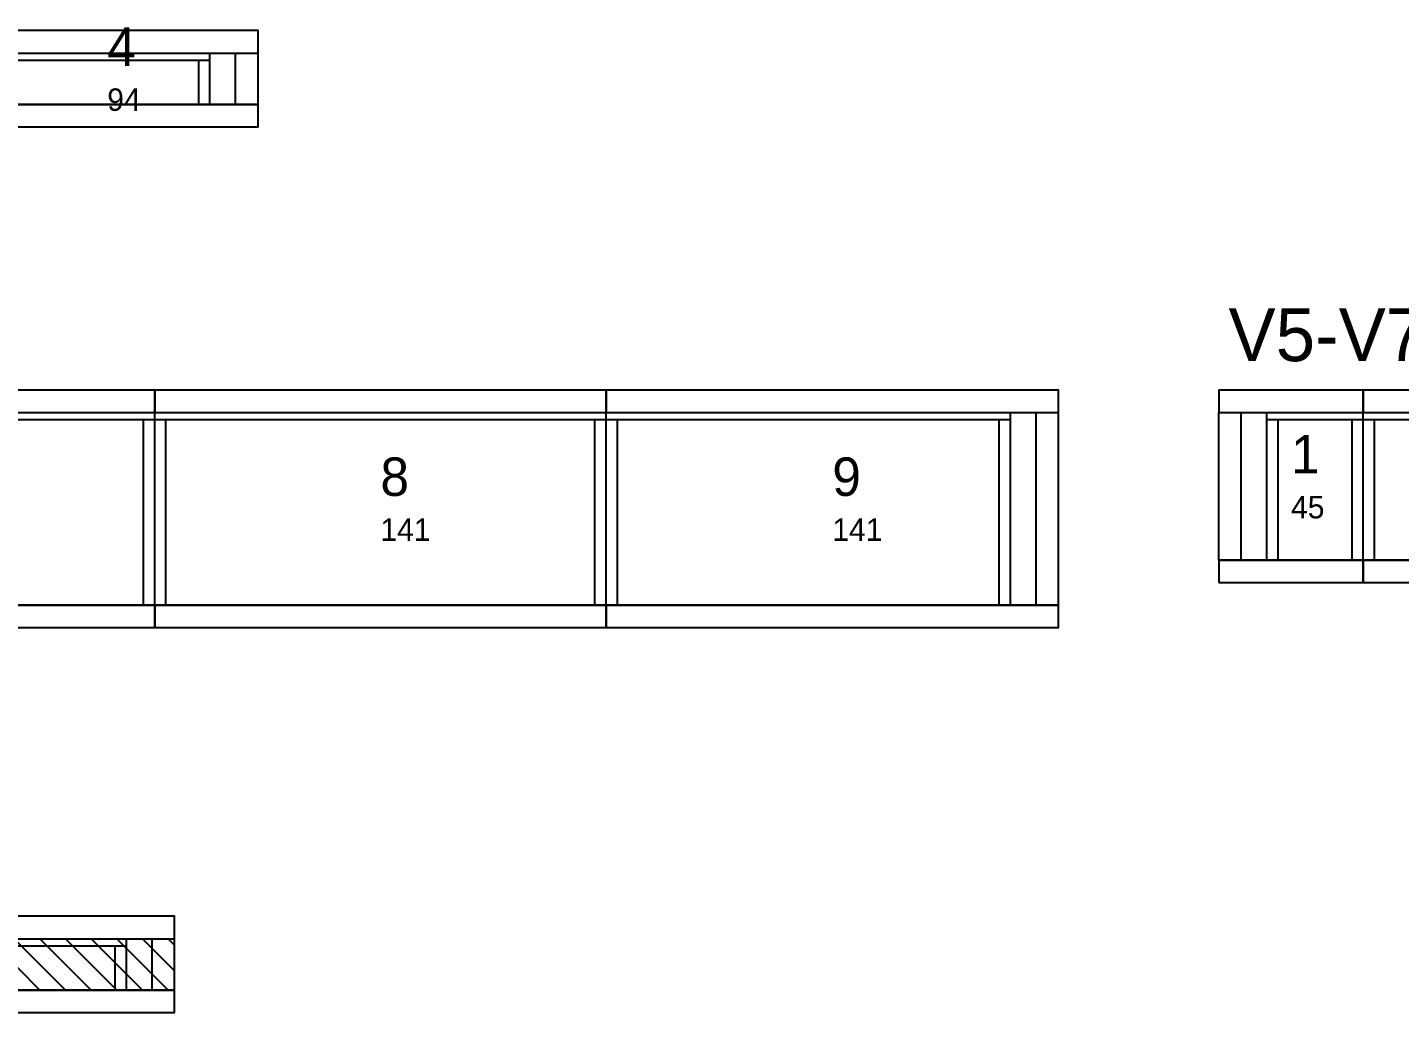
# Model space of a CAD drawing. Header units: metres. Extents: x -10 to 74425, y -2037 to 26.
# Drawn here: x 50814.9 to 51242.6, y -1981 to -1674 of the extents above; entities that cross this region are included whole.
import ezdxf

# ---------------------------------------------------------------- set-up
doc = ezdxf.new("R2010")
doc.units = ezdxf.units.M
doc.layers.add('VIGAS', color=7, linetype='Continuous')

msp = doc.modelspace()

# ---------------------------------------------------------------- linework, layer by layer
at = {"layer": 'VIGAS'}
for p, q in [((50792.8, -1682), (50886.8, -1682)), ((50792.8, -1684.2), (50871.8, -1684.2)), ((50868.3, -1698), (50868.3, -1684.2)), ((50871.8, -1698), (50871.8, -1682)), ((50879.8, -1698), (50879.8, -1682)), ((50886.8, -1698), (50886.8, -1682)), ((50792.8, -1698), (50886.8, -1698)), ((50868.3, -1698), (50871.8, -1698)), ((50715.6, -1794), (50854.6, -1794)), ((50715.6, -1796.2), (50854.6, -1796.2)), ((50851.1, -1854), (50851.1, -1796.2)), ((50854.6, -1854), (50854.6, -1794)), ((50854.6, -1854), (50854.6, -1794)), ((50854.6, -1794), (50995.3, -1794)), ((50854.6, -1854), (50854.6, -1794)), ((50854.6, -1854), (50854.6, -1794)), ((50854.6, -1854), (50854.6, -1794)), ((50854.6, -1796.2), (50995.3, -1796.2)), ((50858.1, -1854), (50858.1, -1796.2)), ((50991.8, -1854), (50991.8, -1796.2)), ((50995.3, -1854), (50995.3, -1794)), ((50995.3, -1854), (50995.3, -1794)), ((50995.3, -1794), (51136.3, -1794)), ((50995.3, -1854), (50995.3, -1794)), ((50995.3, -1854), (50995.3, -1794)), ((50995.3, -1854), (50995.3, -1794)), ((50995.3, -1796.2), (51121.3, -1796.2)), ((50998.8, -1854), (50998.8, -1796.2)), ((51117.8, -1854), (51117.8, -1796.2)), ((51121.3, -1854), (51121.3, -1794)), ((51129.3, -1854), (51129.3, -1794)), ((51136.3, -1854), (51136.3, -1794)), ((51186.3, -1794), (51231.3, -1794)), ((51186.3, -1840), (51186.3, -1794)), ((51193.3, -1840), (51193.3, -1794)), ((51201.3, -1840), (51201.3, -1794)), ((51201.3, -1796.2), (51231.3, -1796.2)), ((51204.8, -1840), (51204.8, -1796.2)), ((51227.8, -1840), (51227.8, -1796.2)), ((51231.3, -1840), (51231.3, -1794)), ((51231.3, -1840), (51231.3, -1794)), ((51231.3, -1794), (51296.3, -1794)), ((51231.3, -1840), (51231.3, -1794)), ((51231.3, -1840), (51231.3, -1794)), ((51231.3, -1840), (51231.3, -1794)), ((51231.3, -1796.2), (51296.3, -1796.2)), ((51234.8, -1840), (51234.8, -1796.2)), ((51186.3, -1840), (51231.3, -1840)), ((51201.3, -1840), (51204.8, -1840)), ((51227.8, -1840), (51231.3, -1840)), ((51231.3, -1840), (51296.3, -1840)), ((51231.3, -1840), (51234.8, -1840)), ((50715.6, -1854), (50854.6, -1854)), ((50851.1, -1854), (50854.6, -1854)), ((50854.6, -1854), (50995.3, -1854)), ((50854.6, -1854), (50858.1, -1854)), ((50991.8, -1854), (50995.3, -1854)), ((50995.3, -1854), (51136.3, -1854)), ((50995.3, -1854), (50998.8, -1854)), ((51117.8, -1854), (51121.3, -1854)), ((50730.8, -1958), (50860.8, -1958)), ((50818.8, -1974), (50802.8, -1958)), ((50826.8, -1974), (50810.8, -1958)), ((50834.8, -1974), (50818.8, -1958)), ((50842.8, -1974), (50826.8, -1958)), ((50850.8, -1974), (50834.8, -1958)), ((50858.8, -1974), (50842.8, -1958)), ((50845.8, -1974), (50845.8, -1958)), ((50860.8, -1968), (50850.8, -1958)), ((50853.8, -1974), (50853.8, -1958)), ((50860.8, -1960), (50858.8, -1958)), ((50860.8, -1974), (50860.8, -1958)), ((50730.8, -1960.2), (50845.8, -1960.2)), ((50842.3, -1974), (50842.3, -1960.2)), ((50730.8, -1974), (50860.8, -1974)), ((50842.3, -1974), (50845.8, -1974))]:
    msp.add_line(p, q, dxfattribs=at)
for points in [[(50792.8, -1682), (50886.8, -1682), (50886.8, -1675), (50792.8, -1675)], [(50792.8, -1705), (50886.8, -1705), (50886.8, -1698), (50792.8, -1698)], [(50715.6, -1794), (50854.6, -1794), (50854.6, -1787), (50715.6, -1787)], [(50854.6, -1794), (50995.3, -1794), (50995.3, -1787), (50854.6, -1787)], [(50995.3, -1794), (51136.3, -1794), (51136.3, -1787), (50995.3, -1787)], [(51186.3, -1794), (51231.3, -1794), (51231.3, -1787), (51186.3, -1787)], [(51231.3, -1794), (51296.3, -1794), (51296.3, -1787), (51231.3, -1787)], [(51186.3, -1847), (51231.3, -1847), (51231.3, -1840), (51186.3, -1840)], [(51231.3, -1847), (51296.3, -1847), (51296.3, -1840), (51231.3, -1840)], [(50715.6, -1861), (50854.6, -1861), (50854.6, -1854), (50715.6, -1854)], [(50854.6, -1861), (50995.3, -1861), (50995.3, -1854), (50854.6, -1854)], [(50995.3, -1861), (51136.3, -1861), (51136.3, -1854), (50995.3, -1854)], [(50730.8, -1958), (50860.8, -1958), (50860.8, -1951), (50730.8, -1951)], [(50730.8, -1981), (50860.8, -1981), (50860.8, -1974), (50730.8, -1974)]]:
    msp.add_lwpolyline(points, close=True, dxfattribs=at)

# ---------------------------------------------------------------- texts
for s, height, p in [('4', 12, (50839.8, -1686)), ('94', 7, (50839.8, -1700)), ('V5-V7-V24.B', 16.5, (51189.3, -1778)), ('1', 12, (51208.8, -1813)), ('8', 12, (50924.95, -1820)), ('9', 12, (51065.8, -1820)), ('45', 7, (51208.8, -1827)), ('141', 7, (50924.95, -1834)), ('141', 7, (51065.8, -1834))]:
    msp.add_text(s, height=height, dxfattribs=at).set_placement(p)

doc.saveas('drawing.dxf')
